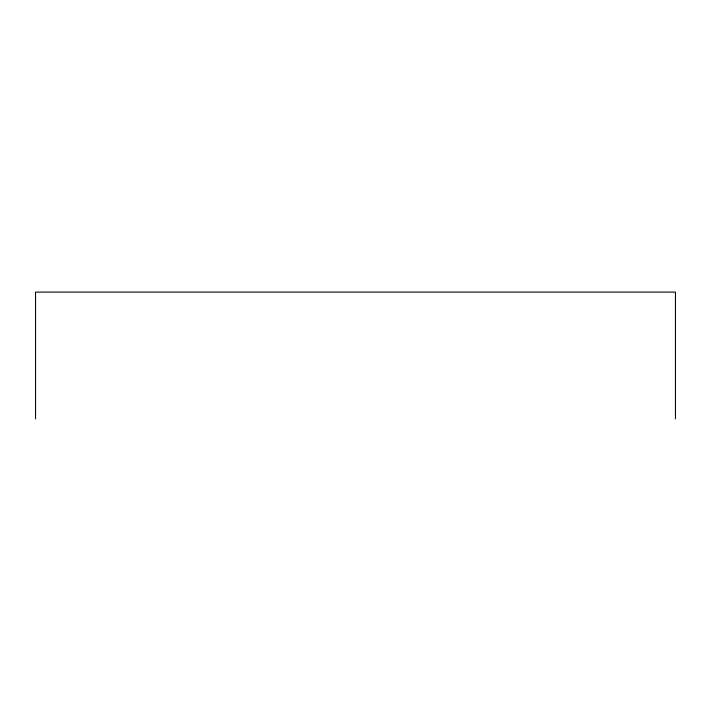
<?xml version="1.0" encoding="UTF-8"?>
<svg xmlns="http://www.w3.org/2000/svg" width="711" height="711" viewBox="0 0 711 711"><rect width="100%" height="100%" fill="white"/><g stroke="black" fill="none" stroke-linecap="round" stroke-linejoin="round"><path stroke-width="1.07" d="M675.45 418.903L675.45 292.097L35.55 292.097L35.55 418.903"/></g></svg>
